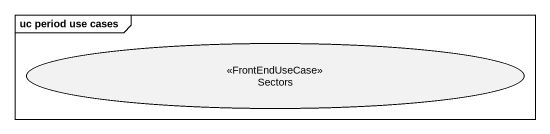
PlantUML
@startuml
mainframe uc period use cases
usecase Sectors <<FrontEndUseCase>>
@enduml
